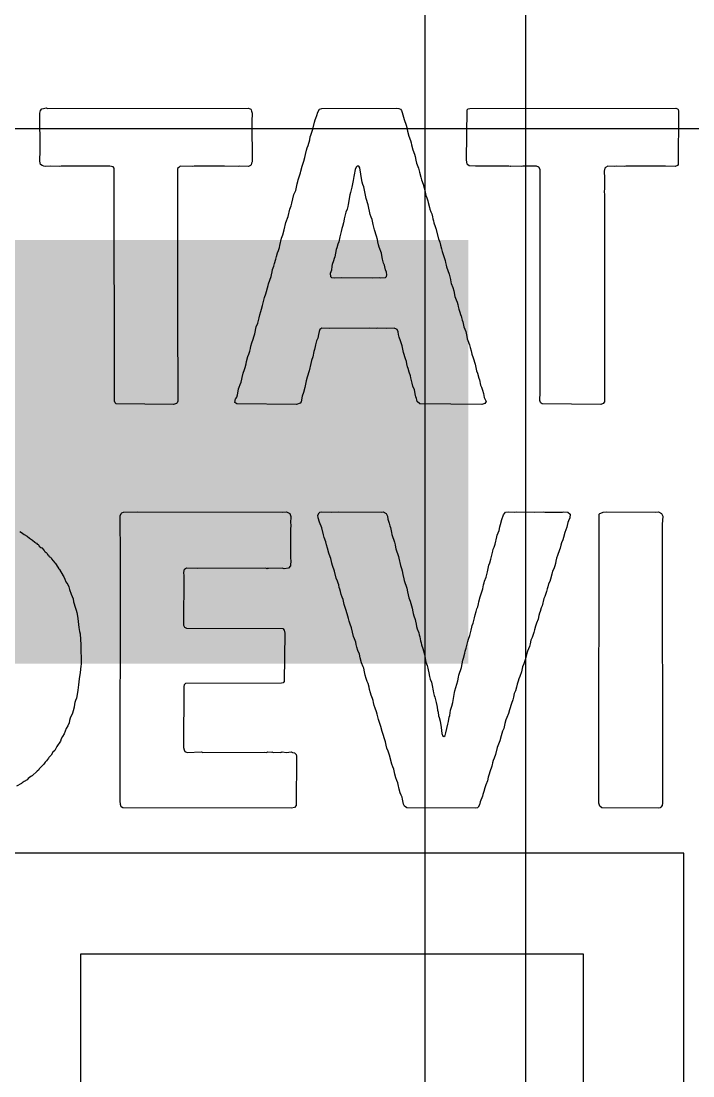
# Model space of a CAD drawing. Header units: millimetres. Extents: x 0 to 172, y 0 to 138.
# Drawn here: x 76.922 to 79.511, y 64.851 to 68.919 of the extents above; entities that cross this region are included whole.
import ezdxf

# ---------------------------------------------------------------- set-up
doc = ezdxf.new("R2010")
doc.units = ezdxf.units.MM
for name, color, linetype in [('BottomLayer', 5, 'Continuous'), ('BottomPaste', 16, 'Continuous'), ('BottomSolder', 6, 'Continuous'), ('TopLayer', 1, 'Continuous'), ('TopOverlay', 2, 'Continuous')]:
    doc.layers.add(name, color=color, linetype=linetype)

# ---------------------------------------------------------------- blocks, each defined once
blk = doc.blocks.new('XAL6030_102MEC_B_239')
at = {"layer": 'BottomLayer'}
blk.add_hatch(color=5, dxfattribs=at).paths.add_polyline_path([(1.305, 2.75), (2.735, 2.75), (2.735, -2.75), (1.305, -2.75)])
at = {"layer": 'BottomPaste'}
blk.add_hatch(color=16, dxfattribs=at).paths.add_polyline_path([(1.305, 2.75), (2.735, 2.75), (2.735, -2.75), (1.305, -2.75)])
at = {"layer": 'BottomSolder'}
blk.add_hatch(color=6, dxfattribs=at).paths.add_polyline_path([(1.2034, 2.8516), (2.8366, 2.8516), (2.8366, -2.8516), (1.2034, -2.8516)])

msp = doc.modelspace()

# ---------------------------------------------------------------- linework, layer by layer
at = {"layer": 'BottomLayer'}
for p, q in [((71.9074, 68.5038), (80.518, 68.5038)), ((79.4766, 65.7098), (71.8312, 65.7098)), ((79.4766, 60.5028), (79.4766, 65.7098)), ((77.1522, 63.9318), (77.1522, 65.3213)), ((77.1522, 65.3213), (79.0881, 65.3213)), ((79.0881, 65.3213), (79.0881, 64.5847))]:
    msp.add_line(p, q, dxfattribs=at)
at = {"layer": 'TopLayer'}
for p, q in [((78.4785, 69.8321), (78.4785, 61.8744)), ((78.867, 61.8744), (78.867, 69.8321))]:
    msp.add_line(p, q, dxfattribs=at)
at = {"layer": 'TopOverlay'}
for p, q in [((76.9958, 68.5734), (77.0009, 68.5802)), ((77.0009, 68.5802), (77.0077, 68.5819)), ((77.0077, 68.5819), (77.0179, 68.5836)), ((77.0179, 68.5836), (77.023, 68.5819)), ((77.023, 68.5819), (77.7984, 68.5828)), ((77.7984, 68.5828), (77.8069, 68.5794)), ((77.8069, 68.5794), (77.8086, 68.576)), ((78.0651, 68.5675), (78.0719, 68.5794)), ((78.0719, 68.5794), (78.0812, 68.5819)), ((78.0812, 68.5819), (78.3674, 68.5828)), ((78.3674, 68.5828), (78.3776, 68.5811)), ((78.3776, 68.5811), (78.3836, 68.5785)), ((78.6409, 68.576), (78.6451, 68.5802)), ((78.6451, 68.5802), (78.6519, 68.5819)), ((78.6519, 68.5819), (79.446, 68.5828)), ((79.446, 68.5828), (79.452, 68.5802)), ((79.452, 68.5802), (79.4545, 68.5777)), ((76.9941, 68.5633), (76.9958, 68.5734)), ((76.995, 68.4214), (76.9941, 68.5633)), ((77.8086, 68.576), (77.8103, 68.5709)), ((77.8103, 68.5709), (77.812, 68.5641)), ((77.812, 68.5641), (77.8112, 68.531)), ((78.0557, 68.5378), (78.0574, 68.5446)), ((78.0574, 68.5446), (78.0617, 68.5539)), ((78.0617, 68.5539), (78.0651, 68.5675)), ((78.3836, 68.5785), (78.3878, 68.5743)), ((78.3878, 68.5743), (78.3912, 68.5658)), ((78.3912, 68.5658), (78.398, 68.5386)), ((78.6392, 68.3841), (78.6409, 68.576)), ((79.4545, 68.5777), (79.4562, 68.5709)), ((79.4562, 68.5709), (79.4545, 68.3654)), ((77.8112, 68.531), (77.812, 68.3756)), ((78.0379, 68.4792), (78.0464, 68.5013)), ((78.0464, 68.5013), (78.0532, 68.5284)), ((78.0532, 68.5284), (78.0557, 68.5378)), ((78.398, 68.5386), (78.4056, 68.5174)), ((78.4056, 68.5174), (78.4082, 68.5081)), ((78.4082, 68.5081), (78.4116, 68.4945)), ((78.0277, 68.4384), (78.0345, 68.4605)), ((78.0345, 68.4605), (78.0362, 68.4724)), ((78.0362, 68.4724), (78.0379, 68.4792)), ((78.4116, 68.4945), (78.4158, 68.4749)), ((78.4158, 68.4749), (78.4226, 68.4579)), ((78.4226, 68.4579), (78.4252, 68.4486)), ((76.9933, 68.379), (76.995, 68.4214)), ((78.0184, 68.4036), (78.0218, 68.4206)), ((78.0218, 68.4206), (78.0243, 68.4299)), ((78.0243, 68.4299), (78.0277, 68.4384)), ((78.4252, 68.4486), (78.4269, 68.4418)), ((78.4269, 68.4418), (78.4311, 68.4223)), ((78.4311, 68.4223), (78.4379, 68.4053)), ((76.9967, 68.3654), (76.9933, 68.379)), ((78.0048, 68.3594), (78.0116, 68.3781)), ((78.0116, 68.3781), (78.0158, 68.3926)), ((78.0158, 68.3926), (78.0184, 68.4036)), ((78.4379, 68.4053), (78.4405, 68.3959)), ((78.4405, 68.3959), (78.4439, 68.3824)), ((78.4439, 68.3824), (78.4464, 68.3713)), ((78.6409, 68.3671), (78.6392, 68.3841)), ((77.0026, 68.3611), (76.9967, 68.3654)), ((77.0094, 68.3594), (77.0026, 68.3611)), ((77.0145, 68.3577), (77.0094, 68.3594)), ((77.0341, 68.3586), (77.0145, 68.3577)), ((77.0706, 68.3577), (77.0341, 68.3586)), ((77.0757, 68.3594), (77.0706, 68.3577)), ((77.226, 68.3586), (77.0757, 68.3594)), ((77.2642, 68.3594), (77.226, 68.3586)), ((77.2761, 68.356), (77.2642, 68.3594)), ((77.2804, 68.3518), (77.2761, 68.356)), ((77.2821, 67.4533), (77.2804, 68.3518)), ((77.5249, 68.3501), (77.5241, 68.339)), ((77.5241, 68.339), (77.5249, 67.7947)), ((77.5292, 68.3543), (77.5249, 68.3501)), ((77.5351, 68.3586), (77.5292, 68.3543)), ((77.5835, 68.3577), (77.5351, 68.3586)), ((77.5886, 68.3594), (77.5835, 68.3577)), ((77.6235, 68.3586), (77.5886, 68.3594)), ((77.7058, 68.3594), (77.6235, 68.3586)), ((77.7585, 68.3577), (77.7058, 68.3594)), ((77.7636, 68.3594), (77.7585, 68.3577)), ((77.7976, 68.3577), (77.7636, 68.3594)), ((77.8061, 68.3611), (77.7976, 68.3577)), ((77.8086, 68.3637), (77.8061, 68.3611)), ((77.8103, 68.3705), (77.8086, 68.3637)), ((77.812, 68.3756), (77.8103, 68.3705)), ((77.9988, 68.3331), (78.0005, 68.3399)), ((78.0005, 68.3399), (78.0048, 68.3594)), ((78.2095, 68.3467), (78.2061, 68.3263)), ((78.2129, 68.3552), (78.2095, 68.3467)), ((78.2171, 68.3594), (78.2129, 68.3552)), ((78.2231, 68.3586), (78.2171, 68.3594)), ((78.2273, 68.3526), (78.2231, 68.3586)), ((78.2315, 68.328), (78.2273, 68.3526)), ((78.4464, 68.3713), (78.4481, 68.3645)), ((78.4481, 68.3645), (78.4532, 68.3509)), ((78.4532, 68.3509), (78.4575, 68.3365)), ((78.4575, 68.3365), (78.4625, 68.3161)), ((78.6434, 68.3645), (78.6409, 68.3671)), ((78.6494, 68.3603), (78.6434, 68.3645)), ((78.6732, 68.3586), (78.6494, 68.3603)), ((78.8014, 68.3594), (78.6732, 68.3586)), ((78.8065, 68.3577), (78.8014, 68.3594)), ((78.8099, 68.3594), (78.8065, 68.3577)), ((78.8507, 68.3577), (78.8099, 68.3594)), ((78.8558, 68.3594), (78.8507, 68.3577)), ((78.8804, 68.3586), (78.8558, 68.3594)), ((78.9084, 68.3594), (78.8804, 68.3586)), ((78.9178, 68.3552), (78.9084, 68.3594)), ((78.9229, 68.3467), (78.9178, 68.3552)), ((78.922, 68.2915), (78.9229, 68.3467)), ((79.1725, 68.3518), (79.1691, 68.3399)), ((79.1691, 68.3399), (79.1708, 68.3127)), ((79.1751, 68.3543), (79.1725, 68.3518)), ((79.1836, 68.3594), (79.1751, 68.3543)), ((79.2091, 68.3577), (79.1836, 68.3594)), ((79.2159, 68.3594), (79.2091, 68.3577)), ((79.2481, 68.3577), (79.2159, 68.3594)), ((79.2532, 68.3594), (79.2481, 68.3577)), ((79.283, 68.3586), (79.2532, 68.3594)), ((79.4061, 68.3594), (79.283, 68.3586)), ((79.4435, 68.3577), (79.4061, 68.3594)), ((79.452, 68.3611), (79.4435, 68.3577)), ((79.4545, 68.3654), (79.452, 68.3611)), ((77.9861, 68.2915), (77.9878, 68.3)), ((77.9878, 68.3), (77.9895, 68.3068)), ((77.9895, 68.3068), (77.9963, 68.3255)), ((77.9963, 68.3255), (77.9988, 68.3331)), ((78.2018, 68.3034), (78.1967, 68.2779)), ((78.2044, 68.3195), (78.2018, 68.3034)), ((78.2061, 68.3263), (78.2044, 68.3195)), ((78.2349, 68.3042), (78.2315, 68.328)), ((78.2366, 68.2974), (78.2349, 68.3042)), ((78.2392, 68.2881), (78.2366, 68.2974)), ((78.4625, 68.3161), (78.4651, 68.3068)), ((78.4651, 68.3068), (78.4719, 68.2898)), ((79.1708, 68.3127), (79.17, 68.2949)), ((79.17, 68.2949), (79.1708, 68.2686)), ((77.9734, 68.2499), (77.9802, 68.2652)), ((77.9802, 68.2652), (77.9819, 68.272)), ((77.9819, 68.272), (77.9861, 68.2915)), ((78.1916, 68.2575), (78.1891, 68.2482)), ((78.1967, 68.2779), (78.1916, 68.2575)), ((78.2426, 68.2796), (78.2392, 68.2881)), ((78.2519, 68.2346), (78.2426, 68.2796)), ((78.4719, 68.2898), (78.4753, 68.2762)), ((78.4753, 68.2762), (78.4787, 68.2592)), ((78.4787, 68.2592), (78.4821, 68.2456)), ((78.9229, 67.4872), (78.922, 68.2915)), ((79.1708, 68.2686), (79.1691, 68.2635)), ((79.1691, 68.2635), (79.1708, 68.2465)), ((77.9623, 68.2066), (77.9649, 68.2159)), ((77.9649, 68.2159), (77.9734, 68.2499)), ((78.1891, 68.2482), (78.1823, 68.2108)), ((78.2596, 68.21), (78.2519, 68.2346)), ((78.4821, 68.2456), (78.4855, 68.2371)), ((78.4855, 68.2371), (78.4897, 68.2261)), ((78.4897, 68.2261), (78.4914, 68.2193)), ((78.4914, 68.2193), (78.4957, 68.1998)), ((79.1708, 68.2465), (79.1708, 68.1989)), ((77.9513, 68.1649), (77.9572, 68.193)), ((77.9572, 68.193), (77.9623, 68.2066)), ((78.1738, 68.1819), (78.1687, 68.1616)), ((78.178, 68.193), (78.1738, 68.1819)), ((78.1806, 68.204), (78.178, 68.193)), ((78.1823, 68.2108), (78.1806, 68.204)), ((78.2672, 68.1734), (78.2596, 68.21)), ((78.2715, 68.1624), (78.2672, 68.1734)), ((78.4957, 68.1998), (78.4974, 68.193)), ((78.4974, 68.193), (78.5016, 68.1836)), ((78.5016, 68.1836), (78.505, 68.1751)), ((78.505, 68.1751), (78.5076, 68.1641)), ((79.1708, 68.1972), (79.17, 67.4694)), ((79.1708, 68.1989), (79.1708, 68.1972)), ((77.936, 68.114), (77.9419, 68.142)), ((77.9419, 68.142), (77.9513, 68.1649)), ((78.1645, 68.1403), (78.1611, 68.1267)), ((78.167, 68.1548), (78.1645, 68.1403)), ((78.1687, 68.1616), (78.167, 68.1565)), ((78.167, 68.1565), (78.167, 68.1548)), ((78.2749, 68.1539), (78.2715, 68.1624)), ((78.2791, 68.1344), (78.2749, 68.1539)), ((78.2842, 68.114), (78.2791, 68.1344)), ((78.5076, 68.1641), (78.5093, 68.1556)), ((78.5093, 68.1556), (78.511, 68.1488)), ((78.511, 68.1488), (78.5127, 68.1403)), ((78.5127, 68.1403), (78.5177, 68.1267)), ((77.925, 68.0809), (77.9301, 68.0945)), ((77.9301, 68.0945), (77.936, 68.114)), ((78.1551, 68.1072), (78.15, 68.0868)), ((78.1585, 68.1191), (78.1551, 68.1072)), ((78.1611, 68.1267), (78.1585, 68.1191)), ((78.2918, 68.0894), (78.2842, 68.114)), ((78.5177, 68.1267), (78.5203, 68.1191)), ((78.5203, 68.1191), (78.5305, 68.0783)), ((77.9173, 68.046), (77.919, 68.0528)), ((77.919, 68.0528), (77.925, 68.0809)), ((78.1424, 68.0588), (78.1381, 68.0443)), ((78.1458, 68.0673), (78.1424, 68.0588)), ((78.15, 68.0868), (78.1458, 68.0673)), ((78.2952, 68.0758), (78.2918, 68.0894)), ((78.2969, 68.0673), (78.2952, 68.0758)), ((78.2995, 68.0562), (78.2969, 68.0673)), ((78.302, 68.0469), (78.2995, 68.0562)), ((78.5305, 68.0783), (78.5356, 68.0664)), ((78.5356, 68.0664), (78.539, 68.0545)), ((78.539, 68.0545), (78.5424, 68.041)), ((77.9037, 68.0002), (77.9063, 68.0112)), ((77.9063, 68.0112), (77.9097, 68.0248)), ((77.9097, 68.0248), (77.9139, 68.0342)), ((77.9139, 68.0342), (77.9173, 68.046)), ((78.1364, 68.0376), (78.1305, 68.0095)), ((78.1381, 68.0443), (78.1364, 68.0376)), ((78.3105, 68.0231), (78.302, 68.0469)), ((78.3131, 68.007), (78.3105, 68.0231)), ((78.5424, 68.041), (78.5449, 68.0299)), ((78.5449, 68.0299), (78.556, 67.9951)), ((77.891, 67.9603), (77.8961, 67.9739)), ((77.8961, 67.9739), (77.8986, 67.9832)), ((77.8986, 67.9832), (77.9037, 68.0002)), ((78.1194, 67.973), (78.1177, 67.9577)), ((78.1211, 67.9798), (78.1194, 67.973)), ((78.1254, 67.9942), (78.1211, 67.9798)), ((78.1288, 68.0027), (78.1254, 67.9942)), ((78.1305, 68.0095), (78.1288, 68.0027)), ((78.3148, 68.0002), (78.3131, 68.007)), ((78.319, 67.9857), (78.3148, 68.0002)), ((78.3224, 67.9773), (78.319, 67.9857)), ((78.3241, 67.9705), (78.3224, 67.9773)), ((78.3267, 67.9594), (78.3241, 67.9705)), ((78.556, 67.9951), (78.5577, 67.9883)), ((78.5577, 67.9883), (78.5602, 67.9773)), ((78.5602, 67.9773), (78.5619, 67.9705)), ((78.5619, 67.9705), (78.567, 67.9569)), ((77.8808, 67.9195), (77.885, 67.9339)), ((77.885, 67.9339), (77.8867, 67.9407)), ((77.8867, 67.9407), (77.8893, 67.9518)), ((77.8893, 67.9518), (77.891, 67.9603)), ((78.1177, 67.9577), (78.1126, 67.9458)), ((78.1126, 67.9458), (78.1143, 67.9339)), ((78.1143, 67.9339), (78.1186, 67.9297)), ((78.1186, 67.9297), (78.1305, 67.928)), ((78.1305, 67.928), (78.1577, 67.9297)), ((78.1577, 67.9297), (78.2757, 67.9288)), ((78.2757, 67.9288), (78.3037, 67.9297)), ((78.3037, 67.9297), (78.3088, 67.928)), ((78.3088, 67.928), (78.3258, 67.9297)), ((78.3258, 67.9297), (78.3301, 67.9339)), ((78.3301, 67.9509), (78.3267, 67.9594)), ((78.3318, 67.9407), (78.3301, 67.9509)), ((78.3301, 67.9339), (78.3318, 67.9407)), ((78.567, 67.9569), (78.5713, 67.9424)), ((78.5713, 67.9424), (78.5764, 67.9221)), ((77.8681, 67.8762), (77.8715, 67.8898)), ((77.8715, 67.8898), (77.874, 67.8991)), ((77.874, 67.8991), (77.8757, 67.9059)), ((77.8757, 67.9059), (77.8808, 67.9195)), ((78.5764, 67.9221), (78.578, 67.9119)), ((78.578, 67.9119), (78.5797, 67.9068)), ((78.5797, 67.9068), (78.5865, 67.8915)), ((78.5865, 67.8915), (78.5899, 67.8779)), ((77.8579, 67.8422), (77.8604, 67.8533)), ((77.8604, 67.8533), (77.8655, 67.8669)), ((77.8655, 67.8669), (77.8681, 67.8762)), ((78.5899, 67.8779), (78.5942, 67.8567)), ((78.5942, 67.8567), (78.5993, 67.8431)), ((77.8451, 67.7989), (77.8485, 67.8074)), ((77.8485, 67.8074), (77.8528, 67.8218)), ((77.8528, 67.8218), (77.8579, 67.8422)), ((78.5993, 67.8431), (78.6027, 67.8346)), ((78.6027, 67.8346), (78.6052, 67.8252)), ((78.6052, 67.8252), (78.6069, 67.8184)), ((78.6069, 67.8184), (78.6095, 67.8074)), ((78.6095, 67.8074), (78.6112, 67.8006)), ((77.5249, 67.7947), (77.5249, 67.793)), ((77.5249, 67.793), (77.5258, 67.4524)), ((77.8341, 67.7539), (77.8392, 67.7743)), ((77.8392, 67.7743), (77.8417, 67.7853)), ((77.8417, 67.7853), (77.8451, 67.7989)), ((78.6112, 67.8006), (78.6171, 67.7828)), ((78.6171, 67.7828), (78.618, 67.7819)), ((78.618, 67.7819), (78.6197, 67.7751)), ((78.6197, 67.7751), (78.6222, 67.7658)), ((77.8222, 67.7131), (77.8281, 67.7395)), ((77.8281, 67.7395), (77.8341, 67.7539)), ((78.0727, 67.7293), (78.0702, 67.7216)), ((78.0812, 67.7344), (78.0727, 67.7293)), ((78.1092, 67.7335), (78.0812, 67.7344)), ((78.2647, 67.7344), (78.1092, 67.7335)), ((78.2918, 67.7327), (78.2647, 67.7344)), ((78.2969, 67.7344), (78.2918, 67.7327)), ((78.3284, 67.7335), (78.2969, 67.7344)), ((78.3598, 67.7344), (78.3284, 67.7335)), ((78.3683, 67.731), (78.3598, 67.7344)), ((78.3717, 67.7293), (78.3683, 67.731)), ((78.3751, 67.7208), (78.3717, 67.7293)), ((78.6222, 67.7658), (78.6239, 67.759)), ((78.6239, 67.759), (78.6282, 67.7395)), ((78.6282, 67.7395), (78.6358, 67.7216)), ((77.8112, 67.6783), (77.8162, 67.6919)), ((77.8162, 67.6919), (77.8188, 67.7012)), ((77.8188, 67.7012), (77.8222, 67.7131)), ((78.0608, 67.6851), (78.0566, 67.6707)), ((78.0651, 67.6961), (78.0608, 67.6851)), ((78.0685, 67.7097), (78.0651, 67.6961)), ((78.0702, 67.7216), (78.0685, 67.7097)), ((78.3768, 67.7106), (78.3751, 67.7208)), ((78.3793, 67.6995), (78.3768, 67.7106)), ((78.3836, 67.6851), (78.3793, 67.6995)), ((78.3904, 67.6664), (78.3836, 67.6851)), ((78.6358, 67.7216), (78.6383, 67.7089)), ((78.6383, 67.7089), (78.64, 67.7021)), ((78.64, 67.7021), (78.6417, 67.6936)), ((78.6417, 67.6936), (78.6434, 67.6868)), ((78.6434, 67.6868), (78.6502, 67.6698)), ((77.7993, 67.6341), (77.8035, 67.6452)), ((77.8035, 67.6452), (77.8061, 67.6562)), ((77.8061, 67.6562), (77.8078, 67.6647)), ((77.8078, 67.6647), (77.8112, 67.6783)), ((78.0506, 67.6443), (78.0456, 67.624)), ((78.0523, 67.6528), (78.0506, 67.6443)), ((78.0549, 67.6639), (78.0523, 67.6528)), ((78.0566, 67.6707), (78.0549, 67.6639)), ((78.3946, 67.6469), (78.3904, 67.6664)), ((78.3963, 67.6401), (78.3946, 67.6469)), ((78.6502, 67.6698), (78.6528, 67.6605)), ((78.6528, 67.6605), (78.6562, 67.6469)), ((78.6562, 67.6469), (78.6587, 67.6341)), ((77.7891, 67.5968), (77.7908, 67.6053)), ((77.7908, 67.6053), (77.7959, 67.6257)), ((77.7959, 67.6257), (77.7993, 67.6341)), ((78.0413, 67.6095), (78.0379, 67.5976)), ((78.0456, 67.624), (78.0413, 67.6095)), ((78.4031, 67.6163), (78.3963, 67.6401)), ((78.4073, 67.6053), (78.4031, 67.6163)), ((78.409, 67.5968), (78.4073, 67.6053)), ((78.6587, 67.6341), (78.6638, 67.6206)), ((78.6638, 67.6206), (78.6672, 67.6121)), ((78.6672, 67.6121), (78.6698, 67.6027)), ((77.7772, 67.5611), (77.7823, 67.5747)), ((77.7823, 67.5747), (77.7857, 67.5832)), ((77.7857, 67.5832), (77.7891, 67.5968)), ((78.032, 67.5696), (78.0243, 67.545)), ((78.0379, 67.5976), (78.032, 67.5696)), ((78.4116, 67.5857), (78.409, 67.5968)), ((78.4133, 67.5789), (78.4116, 67.5857)), ((78.4175, 67.5645), (78.4133, 67.5789)), ((78.4226, 67.5509), (78.4175, 67.5645)), ((78.6698, 67.6027), (78.6715, 67.5959)), ((78.6715, 67.5959), (78.6757, 67.5764)), ((78.6757, 67.5764), (78.6774, 67.5696)), ((78.6774, 67.5696), (78.6808, 67.5611)), ((77.7661, 67.5178), (77.7695, 67.5263)), ((77.7695, 67.5263), (77.7721, 67.5373)), ((77.7721, 67.5373), (77.7738, 67.5441)), ((77.7738, 67.5441), (77.7772, 67.5611)), ((78.0209, 67.5314), (78.015, 67.5051)), ((78.0243, 67.545), (78.0209, 67.5314)), ((78.4243, 67.5424), (78.4226, 67.5509)), ((78.4286, 67.5229), (78.4243, 67.5424)), ((78.432, 67.511), (78.4286, 67.5229)), ((78.6808, 67.5611), (78.6868, 67.5416)), ((78.6868, 67.5416), (78.6885, 67.5348)), ((78.6885, 67.5348), (78.6927, 67.5152)), ((77.756, 67.477), (77.7585, 67.4915)), ((77.7585, 67.4915), (77.7602, 67.5)), ((77.7602, 67.5), (77.7619, 67.5068)), ((77.7619, 67.5068), (77.7661, 67.5178)), ((78.0099, 67.4864), (78.0048, 67.4728)), ((78.015, 67.5051), (78.0099, 67.4864)), ((78.4379, 67.4966), (78.432, 67.511)), ((78.4396, 67.4898), (78.4379, 67.4966)), ((78.4413, 67.4813), (78.4396, 67.4898)), ((78.4439, 67.4702), (78.4413, 67.4813)), ((78.6927, 67.5152), (78.6961, 67.5068)), ((78.6961, 67.5068), (78.7003, 67.4957)), ((78.7003, 67.4957), (78.7037, 67.4821)), ((78.7037, 67.4821), (78.7071, 67.4668)), ((78.9212, 67.455), (78.9229, 67.4872)), ((77.2838, 67.4465), (77.2821, 67.4533)), ((77.288, 67.4422), (77.2838, 67.4465)), ((77.5088, 67.4405), (77.288, 67.4422)), ((77.5207, 67.4439), (77.5088, 67.4405)), ((77.5232, 67.4465), (77.5207, 67.4439)), ((77.5258, 67.4524), (77.5232, 67.4465)), ((77.7458, 67.4482), (77.7475, 67.4617)), ((77.7534, 67.4422), (77.7458, 67.4482)), ((77.7475, 67.4617), (77.7509, 67.4651)), ((77.7509, 67.4651), (77.7526, 67.4685)), ((77.7526, 67.4685), (77.756, 67.477)), ((77.9827, 67.4405), (77.7534, 67.4422)), ((77.9971, 67.4448), (77.9827, 67.4405)), ((78.0014, 67.4507), (77.9971, 67.4448)), ((78.0048, 67.4728), (78.0014, 67.4507)), ((78.4456, 67.4634), (78.4439, 67.4702)), ((78.4473, 67.4583), (78.4456, 67.4634)), ((78.449, 67.4516), (78.4473, 67.4583)), ((78.4583, 67.4422), (78.449, 67.4516)), ((78.6978, 67.4405), (78.4583, 67.4422)), ((78.7097, 67.4439), (78.6978, 67.4405)), ((78.7071, 67.4668), (78.7139, 67.4516)), ((78.7139, 67.4516), (78.7097, 67.4439)), ((78.9237, 67.4473), (78.9212, 67.455)), ((78.9271, 67.4456), (78.9237, 67.4473)), ((78.9305, 67.4422), (78.9271, 67.4456)), ((79.1564, 67.4405), (78.9305, 67.4422)), ((79.1649, 67.4439), (79.1564, 67.4405)), ((79.1708, 67.4499), (79.1649, 67.4439)), ((79.17, 67.4694), (79.1708, 67.4499)), ((77.3033, 67.0108), (77.3067, 67.0193)), ((77.3041, 66.852), (77.3033, 67.0108)), ((77.3067, 67.0193), (77.3101, 67.0227)), ((77.3101, 67.0227), (77.3169, 67.0244)), ((77.3169, 67.0244), (77.3695, 67.0261)), ((77.3695, 67.0261), (77.9309, 67.0252)), ((77.9309, 67.0252), (77.9453, 67.0261)), ((77.9453, 67.0261), (77.9572, 67.0193)), ((77.9572, 67.0193), (77.9615, 67.0082)), ((77.9615, 67.0082), (77.9598, 66.9828)), ((78.0651, 67.0133), (78.0702, 67.0218)), ((78.0668, 67.0031), (78.0651, 67.0133)), ((78.0719, 66.9861), (78.0668, 67.0031)), ((78.0702, 67.0218), (78.0727, 67.0244)), ((78.0727, 67.0244), (78.0795, 67.0261)), ((78.0795, 67.0261), (78.1169, 67.0244)), ((78.1169, 67.0244), (78.1441, 67.0261)), ((78.1441, 67.0261), (78.3097, 67.0252)), ((78.3097, 67.0252), (78.3173, 67.0261)), ((78.3173, 67.0261), (78.3292, 67.0193)), ((78.3292, 67.0193), (78.3335, 67.0099)), ((78.3335, 67.0099), (78.3352, 66.998)), ((78.3352, 66.998), (78.3411, 66.9819)), ((78.7691, 66.9768), (78.7742, 66.9972)), ((78.7742, 66.9972), (78.781, 67.0142)), ((78.781, 67.0142), (78.7853, 67.0201)), ((78.7853, 67.0201), (78.7895, 67.0244)), ((78.7895, 67.0244), (78.8014, 67.0261)), ((78.8014, 67.0261), (78.8252, 67.0244)), ((78.8252, 67.0244), (78.8303, 67.0261)), ((78.8303, 67.0261), (78.8991, 67.0252)), ((78.8991, 67.0252), (78.9356, 67.0261)), ((78.9356, 67.0261), (78.9407, 67.0244)), ((78.9407, 67.0244), (78.9959, 67.0252)), ((78.9959, 67.0252), (79.0086, 67.0244)), ((79.0086, 67.0244), (79.0137, 67.0261)), ((79.0137, 67.0261), (79.029, 67.0244)), ((79.029, 67.0244), (79.0384, 67.0167)), ((79.0367, 67.0031), (79.0316, 66.9912)), ((79.0384, 67.0167), (79.0367, 67.0031)), ((79.1488, 65.9908), (79.1505, 67.0167)), ((79.1505, 67.0167), (79.153, 67.0193)), ((79.153, 67.0193), (79.1564, 67.021)), ((79.1564, 67.021), (79.1649, 67.0244)), ((79.1649, 67.0244), (79.1768, 67.0261)), ((79.1768, 67.0261), (79.3662, 67.0252)), ((79.3662, 67.0252), (79.3789, 67.0261)), ((79.3789, 67.0261), (79.3908, 67.0193)), ((79.3908, 67.0193), (79.3951, 67.0099)), ((79.3951, 67.0099), (79.3934, 66.9777)), ((77.9598, 66.9828), (77.9615, 66.9777)), ((77.9615, 66.9777), (77.9598, 66.9556)), ((77.9598, 66.9556), (77.9606, 66.8715)), ((78.0804, 66.9641), (78.0719, 66.9861)), ((78.0872, 66.9369), (78.0804, 66.9641)), ((78.3411, 66.9819), (78.3436, 66.9726)), ((78.3436, 66.9726), (78.3453, 66.9658)), ((78.3453, 66.9658), (78.3496, 66.9462)), ((78.7572, 66.936), (78.764, 66.9547)), ((78.764, 66.9547), (78.7674, 66.9683)), ((78.7674, 66.9683), (78.7691, 66.9768)), ((79.0256, 66.9666), (79.018, 66.9471)), ((79.0273, 66.9734), (79.0256, 66.9666)), ((79.0299, 66.9845), (79.0273, 66.9734)), ((79.0316, 66.9912), (79.0299, 66.9845)), ((79.3934, 66.9777), (79.3942, 65.9033)), ((76.9169, 66.9505), (76.9228, 66.9462)), ((76.9228, 66.9462), (76.933, 66.9394)), ((76.933, 66.9394), (76.9449, 66.9326)), ((76.9449, 66.9326), (76.9534, 66.9242)), ((76.9534, 66.9242), (76.9653, 66.9174)), ((76.9653, 66.9174), (76.9746, 66.9097)), ((78.0897, 66.9275), (78.0872, 66.9369)), ((78.0965, 66.9106), (78.0897, 66.9275)), ((78.3496, 66.9462), (78.3513, 66.9394)), ((78.3513, 66.9394), (78.3606, 66.9097)), ((78.7496, 66.9012), (78.7555, 66.9292)), ((78.7555, 66.9292), (78.7572, 66.936)), ((79.0095, 66.9182), (79.0052, 66.9072)), ((79.0129, 66.9267), (79.0095, 66.9182)), ((79.018, 66.9471), (79.0129, 66.9267)), ((76.9746, 66.9097), (76.9772, 66.9072)), ((76.9772, 66.9072), (76.9806, 66.9055)), ((76.9806, 66.9055), (76.984, 66.9021)), ((76.984, 66.9021), (76.9874, 66.9004)), ((76.9874, 66.9004), (76.9899, 66.8978)), ((76.9899, 66.8978), (76.9916, 66.8944)), ((76.9916, 66.8944), (76.9975, 66.8885)), ((76.9975, 66.8885), (77.0009, 66.8868)), ((77.0009, 66.8868), (77.0103, 66.8774)), ((77.0103, 66.8774), (77.012, 66.874)), ((77.012, 66.874), (77.0145, 66.8715)), ((77.0145, 66.8715), (77.0179, 66.8698)), ((77.9606, 66.8715), (77.9598, 66.8452)), ((78.0991, 66.8995), (78.0965, 66.9106)), ((78.1025, 66.8859), (78.0991, 66.8995)), ((78.1084, 66.8664), (78.1025, 66.8859)), ((78.3606, 66.9097), (78.3632, 66.8987)), ((78.3632, 66.8987), (78.3649, 66.8902)), ((78.3649, 66.8902), (78.3666, 66.8834)), ((78.3666, 66.8834), (78.3759, 66.8537)), ((78.7377, 66.8639), (78.7403, 66.8749)), ((78.7403, 66.8749), (78.742, 66.8817)), ((78.742, 66.8817), (78.7454, 66.8902)), ((78.7454, 66.8902), (78.7496, 66.9012)), ((78.9976, 66.8791), (78.9899, 66.8579)), ((78.9993, 66.8859), (78.9976, 66.8791)), ((79.0027, 66.8978), (78.9993, 66.8859)), ((79.0052, 66.9072), (79.0027, 66.8978)), ((77.0179, 66.8698), (77.0222, 66.8656)), ((77.0222, 66.8656), (77.0239, 66.8622)), ((77.0239, 66.8622), (77.0273, 66.8588)), ((77.0273, 66.8588), (77.029, 66.8554)), ((77.029, 66.8554), (77.0315, 66.8528)), ((77.0315, 66.8528), (77.0349, 66.8511)), ((77.0349, 66.8511), (77.0375, 66.8486)), ((77.0375, 66.8486), (77.0392, 66.8452)), ((77.0392, 66.8452), (77.051, 66.8299)), ((77.3033, 65.9118), (77.3041, 66.8503)), ((77.3041, 66.8503), (77.3041, 66.852)), ((77.9598, 66.8452), (77.9615, 66.8401)), ((77.9615, 66.8401), (77.9598, 66.818)), ((78.1135, 66.8528), (78.1084, 66.8664)), ((78.1152, 66.846), (78.1135, 66.8528)), ((78.1177, 66.835), (78.1152, 66.846)), ((78.1194, 66.8282), (78.1177, 66.835)), ((78.3759, 66.8537), (78.3776, 66.8469)), ((78.3776, 66.8469), (78.3836, 66.8188)), ((78.7284, 66.829), (78.7326, 66.8435)), ((78.7326, 66.8435), (78.7377, 66.8639)), ((78.9832, 66.8358), (78.9815, 66.8273)), ((78.9857, 66.8469), (78.9832, 66.8358)), ((78.9899, 66.8579), (78.9857, 66.8469)), ((77.051, 66.8299), (77.0544, 66.8265)), ((77.0544, 66.8265), (77.0561, 66.8231)), ((77.0561, 66.8231), (77.0672, 66.807)), ((77.0672, 66.807), (77.0697, 66.8044)), ((77.0697, 66.8044), (77.0833, 66.7789)), ((77.5487, 66.801), (77.547, 66.7891)), ((77.5513, 66.8036), (77.5487, 66.801)), ((77.5598, 66.8086), (77.5513, 66.8036)), ((77.6031, 66.8078), (77.5598, 66.8086)), ((77.8655, 66.8086), (77.6031, 66.8078)), ((77.8706, 66.807), (77.8655, 66.8086)), ((77.8723, 66.8086), (77.8706, 66.807)), ((77.8748, 66.8078), (77.8723, 66.8086)), ((77.9284, 66.8086), (77.8748, 66.8078)), ((77.9351, 66.807), (77.9284, 66.8086)), ((77.9521, 66.8086), (77.9351, 66.807)), ((77.9598, 66.818), (77.9521, 66.8086)), ((78.122, 66.8188), (78.1194, 66.8282)), ((78.1296, 66.7976), (78.122, 66.8188)), ((78.1364, 66.7704), (78.1296, 66.7976)), ((78.3836, 66.8188), (78.3878, 66.8078)), ((78.3878, 66.8078), (78.3904, 66.7985)), ((78.3904, 66.7985), (78.3938, 66.7849)), ((78.7139, 66.7738), (78.719, 66.7942)), ((78.719, 66.7942), (78.725, 66.8205)), ((78.725, 66.8205), (78.7284, 66.829)), ((78.9704, 66.7976), (78.967, 66.7857)), ((78.9747, 66.807), (78.9704, 66.7976)), ((78.9789, 66.818), (78.9747, 66.807)), ((78.9815, 66.8273), (78.9789, 66.818)), ((77.0833, 66.7789), (77.0867, 66.7755)), ((77.0867, 66.7755), (77.0901, 66.767)), ((77.0901, 66.767), (77.0944, 66.756)), ((77.0944, 66.756), (77.1012, 66.7458)), ((77.547, 66.7891), (77.5487, 66.7823)), ((77.5487, 66.7823), (77.5479, 66.5895)), ((78.1407, 66.7594), (78.1364, 66.7704)), ((78.1441, 66.7509), (78.1407, 66.7594)), ((78.1458, 66.7441), (78.1441, 66.7509)), ((78.3938, 66.7849), (78.3972, 66.7679)), ((78.3972, 66.7679), (78.3989, 66.7611)), ((78.3989, 66.7611), (78.4082, 66.7314)), ((78.7046, 66.7441), (78.7063, 66.7526)), ((78.7063, 66.7526), (78.708, 66.7594)), ((78.708, 66.7594), (78.7139, 66.7738)), ((78.9594, 66.7577), (78.9551, 66.7484)), ((78.9628, 66.7662), (78.9594, 66.7577)), ((78.967, 66.7857), (78.9628, 66.7662)), ((77.1012, 66.7458), (77.1054, 66.7365)), ((77.1054, 66.7365), (77.108, 66.7271)), ((77.108, 66.7271), (77.1147, 66.7084)), ((77.1147, 66.7084), (77.119, 66.6991)), ((78.1483, 66.7348), (78.1458, 66.7441)), ((78.15, 66.728), (78.1483, 66.7348)), ((78.1526, 66.7186), (78.15, 66.728)), ((78.1551, 66.7076), (78.1526, 66.7186)), ((78.4082, 66.7314), (78.4116, 66.7178)), ((78.4116, 66.7178), (78.4167, 66.694)), ((78.691, 66.6982), (78.6995, 66.722)), ((78.6995, 66.722), (78.7012, 66.7288)), ((78.7012, 66.7288), (78.7029, 66.7373)), ((78.7029, 66.7373), (78.7046, 66.7441)), ((78.9475, 66.7186), (78.9407, 66.6999)), ((78.95, 66.7297), (78.9475, 66.7186)), ((78.9517, 66.7365), (78.95, 66.7297)), ((78.9551, 66.7484), (78.9517, 66.7365)), ((77.119, 66.6991), (77.1224, 66.6906)), ((77.1224, 66.6906), (77.1241, 66.6787)), ((77.1241, 66.6787), (77.1258, 66.6719)), ((77.1258, 66.6719), (77.1283, 66.6626)), ((78.1594, 66.6965), (78.1551, 66.7076)), ((78.1628, 66.6881), (78.1594, 66.6965)), ((78.167, 66.6685), (78.1628, 66.6881)), ((78.1729, 66.649), (78.167, 66.6685)), ((78.4167, 66.694), (78.4218, 66.6821)), ((78.4218, 66.6821), (78.4286, 66.6549)), ((78.6817, 66.66), (78.6851, 66.6719)), ((78.6851, 66.6719), (78.6868, 66.6787)), ((78.6868, 66.6787), (78.691, 66.6982)), ((78.9373, 66.6914), (78.9305, 66.6643)), ((78.9407, 66.6999), (78.9373, 66.6914)), ((77.1283, 66.6626), (77.1317, 66.6541)), ((77.1317, 66.6541), (77.1334, 66.6473)), ((77.1334, 66.6473), (77.136, 66.6379)), ((77.136, 66.6379), (77.1377, 66.6312)), ((77.1377, 66.6312), (77.1402, 66.615)), ((78.1789, 66.6328), (78.1729, 66.649)), ((78.1814, 66.6235), (78.1789, 66.6328)), ((78.4286, 66.6549), (78.4311, 66.6405)), ((78.4311, 66.6405), (78.4328, 66.6337)), ((78.4328, 66.6337), (78.4362, 66.6252)), ((78.6698, 66.6176), (78.6723, 66.6286)), ((78.6723, 66.6286), (78.6757, 66.6422)), ((78.6757, 66.6422), (78.6783, 66.6515)), ((78.6783, 66.6515), (78.6817, 66.66)), ((78.9203, 66.6354), (78.9178, 66.6261)), ((78.922, 66.6422), (78.9203, 66.6354)), ((78.9271, 66.6558), (78.922, 66.6422)), ((78.9305, 66.6643), (78.9271, 66.6558)), ((77.1402, 66.615), (77.1445, 66.5802)), ((77.5479, 66.5895), (77.5513, 66.581)), ((78.1831, 66.615), (78.1814, 66.6235)), ((78.1857, 66.604), (78.1831, 66.615)), ((78.1899, 66.5929), (78.1857, 66.604)), ((78.195, 66.5793), (78.1899, 66.5929)), ((78.4362, 66.6252), (78.4405, 66.6108)), ((78.4405, 66.6108), (78.4422, 66.604)), ((78.4422, 66.604), (78.4447, 66.5929)), ((78.4447, 66.5929), (78.4464, 66.5844)), ((78.6587, 66.581), (78.6604, 66.5878)), ((78.6604, 66.5878), (78.6647, 66.5972)), ((78.6647, 66.5972), (78.6698, 66.6176)), ((78.9084, 66.5963), (78.9042, 66.5853)), ((78.9144, 66.6125), (78.9084, 66.5963)), ((78.9178, 66.6261), (78.9144, 66.6125)), ((77.1445, 66.5802), (77.147, 66.5641)), ((77.147, 66.5641), (77.1487, 66.5556)), ((77.1487, 66.5556), (77.1504, 66.5335)), ((77.5513, 66.581), (77.5598, 66.5776)), ((77.5598, 66.5776), (77.9301, 66.576)), ((77.9301, 66.576), (77.936, 66.57)), ((77.936, 66.57), (77.9377, 66.5581)), ((77.9377, 66.5581), (77.936, 66.3713)), ((78.2035, 66.5454), (78.195, 66.5793)), ((78.4464, 66.5844), (78.449, 66.5751)), ((78.449, 66.5751), (78.4549, 66.559)), ((78.4549, 66.559), (78.4566, 66.5522)), ((78.4566, 66.5522), (78.4583, 66.5437)), ((78.6468, 66.5352), (78.6511, 66.5496)), ((78.6511, 66.5496), (78.6562, 66.57)), ((78.6562, 66.57), (78.6587, 66.581)), ((78.8982, 66.5607), (78.8914, 66.542)), ((78.9008, 66.5717), (78.8982, 66.5607)), ((78.9042, 66.5853), (78.9008, 66.5717)), ((77.1504, 66.5335), (77.1521, 66.5148)), ((77.1521, 66.5148), (77.153, 66.4375)), ((78.2069, 66.5369), (78.2035, 66.5454)), ((78.212, 66.5233), (78.2069, 66.5369)), ((78.2137, 66.5148), (78.212, 66.5233)), ((78.2163, 66.5038), (78.2137, 66.5148)), ((78.4583, 66.5437), (78.46, 66.5369)), ((78.46, 66.5369), (78.4617, 66.5284)), ((78.4617, 66.5284), (78.4634, 66.5216)), ((78.4634, 66.5216), (78.4651, 66.5131)), ((78.4651, 66.5131), (78.4702, 66.4995)), ((78.6375, 66.5004), (78.6434, 66.5267)), ((78.6434, 66.5267), (78.6468, 66.5352)), ((78.8812, 66.5063), (78.8778, 66.4978)), ((78.8838, 66.5173), (78.8812, 66.5063)), ((78.8872, 66.5309), (78.8838, 66.5173)), ((78.8914, 66.542), (78.8872, 66.5309)), ((78.2197, 66.4919), (78.2163, 66.5038)), ((78.2256, 66.4774), (78.2197, 66.4919)), ((78.229, 66.4638), (78.2256, 66.4774)), ((78.4702, 66.4995), (78.4727, 66.4902)), ((78.4727, 66.4902), (78.4761, 66.4766)), ((78.4761, 66.4766), (78.4821, 66.4469)), ((78.6265, 66.4621), (78.6324, 66.4817)), ((78.6324, 66.4817), (78.6341, 66.4885)), ((78.6341, 66.4885), (78.6375, 66.5004)), ((78.8685, 66.4698), (78.866, 66.4587)), ((78.8702, 66.4766), (78.8685, 66.4698)), ((78.8736, 66.4885), (78.8702, 66.4766)), ((78.8778, 66.4978), (78.8736, 66.4885)), ((77.1513, 66.4324), (77.1496, 66.4052)), ((77.153, 66.4375), (77.1513, 66.4324)), ((78.2332, 66.4443), (78.229, 66.4638)), ((78.24, 66.429), (78.2332, 66.4443)), ((78.2426, 66.4231), (78.24, 66.429)), ((78.4821, 66.4469), (78.4872, 66.4333)), ((78.4872, 66.4333), (78.4897, 66.4239)), ((78.4897, 66.4239), (78.4914, 66.4171)), ((78.6095, 66.3959), (78.6188, 66.4256)), ((78.6188, 66.4256), (78.6248, 66.4537)), ((78.6248, 66.4537), (78.6265, 66.4621)), ((78.8549, 66.429), (78.8507, 66.4095)), ((78.8592, 66.4401), (78.8549, 66.429)), ((78.866, 66.4587), (78.8592, 66.4401)), ((77.1479, 66.3984), (77.1453, 66.3823)), ((77.1496, 66.4052), (77.1479, 66.3984)), ((78.2451, 66.4086), (78.2426, 66.4231)), ((78.2485, 66.3968), (78.2451, 66.4086)), ((78.2519, 66.3832), (78.2485, 66.3968)), ((78.2562, 66.3721), (78.2519, 66.3832)), ((78.4914, 66.4171), (78.4931, 66.4052)), ((78.4931, 66.4052), (78.4965, 66.3917)), ((78.4965, 66.3917), (78.4991, 66.3806)), ((78.6052, 66.3747), (78.6078, 66.3891)), ((78.6078, 66.3891), (78.6095, 66.3959)), ((78.8439, 66.3908), (78.8405, 66.3823)), ((78.8507, 66.4095), (78.8439, 66.3908)), ((77.1428, 66.3594), (77.1402, 66.3382)), ((77.1453, 66.3823), (77.1428, 66.3594)), ((77.5487, 66.3526), (77.5479, 66.1173)), ((77.5504, 66.3594), (77.5487, 66.3526)), ((77.5547, 66.3636), (77.5504, 66.3594)), ((77.925, 66.3653), (77.5547, 66.3636)), ((77.9317, 66.367), (77.925, 66.3653)), ((77.936, 66.3713), (77.9317, 66.367)), ((78.2596, 66.3636), (78.2562, 66.3721)), ((78.263, 66.35), (78.2596, 66.3636)), ((78.2647, 66.3415), (78.263, 66.35)), ((78.4991, 66.3806), (78.5033, 66.3696)), ((78.5033, 66.3696), (78.5067, 66.356)), ((78.5067, 66.356), (78.5101, 66.3356)), ((78.5942, 66.3365), (78.6018, 66.3611)), ((78.6018, 66.3611), (78.6052, 66.3747)), ((78.832, 66.35), (78.8269, 66.3365)), ((78.8345, 66.3611), (78.832, 66.35)), ((78.8379, 66.373), (78.8345, 66.3611)), ((78.8405, 66.3823), (78.8379, 66.373)), ((77.1351, 66.3076), (77.1317, 66.2991)), ((77.1385, 66.3297), (77.1351, 66.3076)), ((77.1402, 66.3382), (77.1385, 66.3297)), ((78.2681, 66.328), (78.2647, 66.3415)), ((78.2715, 66.3195), (78.2681, 66.328)), ((78.2766, 66.3059), (78.2715, 66.3195)), ((78.2783, 66.2991), (78.2766, 66.3059)), ((78.5101, 66.3356), (78.5118, 66.3288)), ((78.5118, 66.3288), (78.5144, 66.3178)), ((78.5144, 66.3178), (78.5161, 66.311)), ((78.5161, 66.311), (78.522, 66.2914)), ((78.5865, 66.2914), (78.5925, 66.3297)), ((78.5925, 66.3297), (78.5942, 66.3365)), ((78.8192, 66.3118), (78.8167, 66.3008)), ((78.8226, 66.3254), (78.8192, 66.3118)), ((78.8269, 66.3365), (78.8226, 66.3254)), ((77.1258, 66.2728), (77.1224, 66.2592)), ((77.1275, 66.2846), (77.1258, 66.2728)), ((77.1292, 66.2914), (77.1275, 66.2846)), ((77.1317, 66.2991), (77.1292, 66.2914)), ((78.28, 66.2906), (78.2783, 66.2991)), ((78.2825, 66.2796), (78.28, 66.2906)), ((78.2867, 66.2685), (78.2825, 66.2796)), ((78.2918, 66.2549), (78.2867, 66.2685)), ((78.522, 66.2914), (78.5237, 66.2796)), ((78.5237, 66.2796), (78.5254, 66.2728)), ((78.5254, 66.2728), (78.5271, 66.2609)), ((78.5271, 66.2609), (78.5288, 66.2541)), ((78.5738, 66.2413), (78.5772, 66.2617)), ((78.5772, 66.2617), (78.5789, 66.2685)), ((78.5789, 66.2685), (78.5823, 66.277)), ((78.5823, 66.277), (78.5865, 66.2914)), ((78.804, 66.2626), (78.8006, 66.249)), ((78.8116, 66.2872), (78.804, 66.2626)), ((78.8167, 66.3008), (78.8116, 66.2872)), ((77.108, 66.221), (77.1063, 66.2125)), ((77.1105, 66.2303), (77.108, 66.221)), ((77.1198, 66.2498), (77.1105, 66.2303)), ((77.1224, 66.2592), (77.1198, 66.2498)), ((78.2944, 66.2456), (78.2918, 66.2549)), ((78.2995, 66.2252), (78.2944, 66.2456)), ((78.3029, 66.2133), (78.2995, 66.2252)), ((78.5288, 66.2541), (78.5313, 66.2396)), ((78.5313, 66.2396), (78.533, 66.2328)), ((78.533, 66.2328), (78.5373, 66.2184)), ((78.5687, 66.2176), (78.5721, 66.2345)), ((78.5721, 66.2345), (78.5738, 66.2413)), ((78.7904, 66.2235), (78.787, 66.2099)), ((78.7946, 66.2328), (78.7904, 66.2235)), ((78.8006, 66.249), (78.7946, 66.2328)), ((77.0952, 66.1912), (77.0876, 66.17)), ((77.102, 66.2014), (77.0952, 66.1912)), ((77.1063, 66.2125), (77.102, 66.2014)), ((78.3088, 66.1989), (78.3029, 66.2133)), ((78.3131, 66.1793), (78.3088, 66.1989)), ((78.5373, 66.2184), (78.5407, 66.1946)), ((78.5407, 66.1946), (78.5432, 66.1717)), ((78.5585, 66.1734), (78.567, 66.2074)), ((78.567, 66.2074), (78.5687, 66.2176)), ((78.7776, 66.1802), (78.7742, 66.1717)), ((78.7819, 66.1912), (78.7776, 66.1802)), ((78.787, 66.2099), (78.7819, 66.1912)), ((77.0731, 66.142), (77.0595, 66.1216)), ((77.0765, 66.1505), (77.0731, 66.142)), ((77.0808, 66.1598), (77.0765, 66.1505)), ((77.0876, 66.17), (77.0808, 66.1598)), ((78.3258, 66.1394), (78.3131, 66.1793)), ((78.3292, 66.1258), (78.3258, 66.1394)), ((78.5432, 66.1717), (78.5475, 66.1607)), ((78.5475, 66.1607), (78.5517, 66.1598)), ((78.5517, 66.1598), (78.556, 66.164)), ((78.556, 66.164), (78.5585, 66.1734)), ((78.7674, 66.1428), (78.7572, 66.1173)), ((78.7717, 66.1624), (78.7674, 66.1428)), ((78.7742, 66.1717), (78.7717, 66.1624)), ((77.0443, 66.0995), (77.0375, 66.0876)), ((77.051, 66.1063), (77.0443, 66.0995)), ((77.0595, 66.1216), (77.051, 66.1063)), ((77.5479, 66.1173), (77.5496, 66.1088)), ((77.5496, 66.1088), (77.553, 66.1021)), ((77.553, 66.1021), (77.5615, 66.0987)), ((77.5615, 66.0987), (77.6175, 66.1004)), ((77.6175, 66.1004), (77.6226, 66.0987)), ((77.6226, 66.0987), (77.8613, 66.0995)), ((77.8613, 66.0995), (77.8672, 66.0987)), ((77.8672, 66.0987), (77.8723, 66.1004)), ((77.8723, 66.1004), (77.885, 66.0995)), ((77.885, 66.0995), (77.8876, 66.1004)), ((77.8876, 66.1004), (77.8927, 66.0987)), ((77.8927, 66.0987), (77.9224, 66.0995)), ((77.9224, 66.0995), (77.9233, 66.0987)), ((77.9233, 66.0987), (77.9284, 66.1004)), ((77.9284, 66.1004), (77.9453, 66.0987)), ((77.9453, 66.0987), (77.9623, 66.1004)), ((77.9623, 66.1004), (77.9674, 66.0987)), ((77.9674, 66.0987), (77.9759, 66.097)), ((78.3318, 66.1148), (78.3292, 66.1258)), ((78.336, 66.1038), (78.3318, 66.1148)), ((78.342, 66.0876), (78.336, 66.1038)), ((78.7572, 66.1173), (78.7505, 66.0902)), ((77.0137, 66.0604), (77.012, 66.057)), ((77.0196, 66.0664), (77.0137, 66.0604)), ((77.0273, 66.0757), (77.0196, 66.0664)), ((77.029, 66.0791), (77.0273, 66.0757)), ((77.0375, 66.0876), (77.029, 66.0791)), ((77.9759, 66.097), (77.9819, 66.091)), ((77.9819, 66.091), (77.9836, 66.0842)), ((77.9836, 66.0842), (77.9819, 65.894)), ((78.3504, 66.0536), (78.342, 66.0876)), ((78.7411, 66.0672), (78.7394, 66.0587)), ((78.7394, 66.0587), (78.7394, 66.057)), ((78.7454, 66.0766), (78.7411, 66.0672)), ((78.7505, 66.0902), (78.7454, 66.0766)), ((76.9806, 66.0239), (76.967, 66.0103)), ((76.984, 66.0256), (76.9806, 66.0239)), ((76.9899, 66.0316), (76.984, 66.0256)), ((76.9916, 66.035), (76.9899, 66.0316)), ((77.0069, 66.0502), (76.9916, 66.035)), ((77.0086, 66.0536), (77.0069, 66.0502)), ((77.012, 66.057), (77.0086, 66.0536)), ((78.3547, 66.0426), (78.3504, 66.0536)), ((78.3581, 66.0341), (78.3547, 66.0426)), ((78.3623, 66.0146), (78.3581, 66.0341)), ((78.7284, 66.0239), (78.7258, 66.0146)), ((78.736, 66.0452), (78.7284, 66.0239)), ((78.7377, 66.0519), (78.736, 66.0452)), ((78.7394, 66.057), (78.7377, 66.0519)), ((76.9228, 65.9781), (76.9041, 65.9679)), ((76.9262, 65.9815), (76.9228, 65.9781)), ((76.9296, 65.9832), (76.9262, 65.9815)), ((76.933, 65.9866), (76.9296, 65.9832)), ((76.9449, 65.9933), (76.933, 65.9866)), ((76.9491, 65.9976), (76.9449, 65.9933)), ((76.9585, 66.0052), (76.9491, 65.9976)), ((76.9619, 66.0069), (76.9585, 66.0052)), ((76.9627, 66.0078), (76.9619, 66.0069)), ((76.9636, 66.0086), (76.9627, 66.0078)), ((76.967, 66.0103), (76.9636, 66.0086)), ((78.3657, 66.001), (78.3623, 66.0146)), ((78.37, 65.9899), (78.3657, 66.001)), ((78.3734, 65.9815), (78.37, 65.9899)), ((78.3751, 65.9747), (78.3734, 65.9815)), ((78.719, 65.9891), (78.7131, 65.973)), ((78.7224, 66.0027), (78.719, 65.9891)), ((78.7258, 66.0146), (78.7224, 66.0027)), ((79.1488, 65.9891), (79.1488, 65.9908)), ((79.1488, 65.9025), (79.1488, 65.9891)), ((78.3793, 65.9568), (78.3751, 65.9747)), ((78.3827, 65.9432), (78.3793, 65.9568)), ((78.387, 65.9339), (78.3827, 65.9432)), ((78.702, 65.9364), (78.7003, 65.9296)), ((78.7054, 65.9483), (78.702, 65.9364)), ((78.7088, 65.9619), (78.7054, 65.9483)), ((78.7131, 65.973), (78.7088, 65.9619)), ((77.3041, 65.8974), (77.3033, 65.9118)), ((77.3075, 65.8889), (77.3041, 65.8974)), ((78.3904, 65.9254), (78.387, 65.9339)), ((78.3921, 65.9186), (78.3904, 65.9254)), ((78.3963, 65.8991), (78.3921, 65.9186)), ((78.3997, 65.8906), (78.3963, 65.8991)), ((78.6885, 65.8957), (78.6834, 65.8872)), ((78.6919, 65.9076), (78.6885, 65.8957)), ((78.7003, 65.9296), (78.6919, 65.9076)), ((79.1522, 65.8906), (79.1488, 65.9025)), ((79.3942, 65.9033), (79.3925, 65.8931)), ((77.3135, 65.8846), (77.3075, 65.8889)), ((77.964, 65.8829), (77.3135, 65.8846)), ((77.9759, 65.8863), (77.964, 65.8829)), ((77.9819, 65.894), (77.9759, 65.8863)), ((78.409, 65.8846), (78.3997, 65.8906)), ((78.674, 65.8829), (78.409, 65.8846)), ((78.6808, 65.8846), (78.674, 65.8829)), ((78.6834, 65.8872), (78.6808, 65.8846)), ((79.1598, 65.8846), (79.1522, 65.8906)), ((79.3789, 65.8829), (79.1598, 65.8846)), ((79.3857, 65.8846), (79.3789, 65.8829)), ((79.3883, 65.8872), (79.3857, 65.8846)), ((79.3925, 65.8931), (79.3883, 65.8872))]:
    msp.add_line(p, q, dxfattribs=at)

# ---------------------------------------------------------------- block references
at = {"rotation": 270}
msp.add_blockref('XAL6030_102MEC_B_239', (75.7936, 69.2778), dxfattribs=at)

doc.saveas('drawing.dxf')
